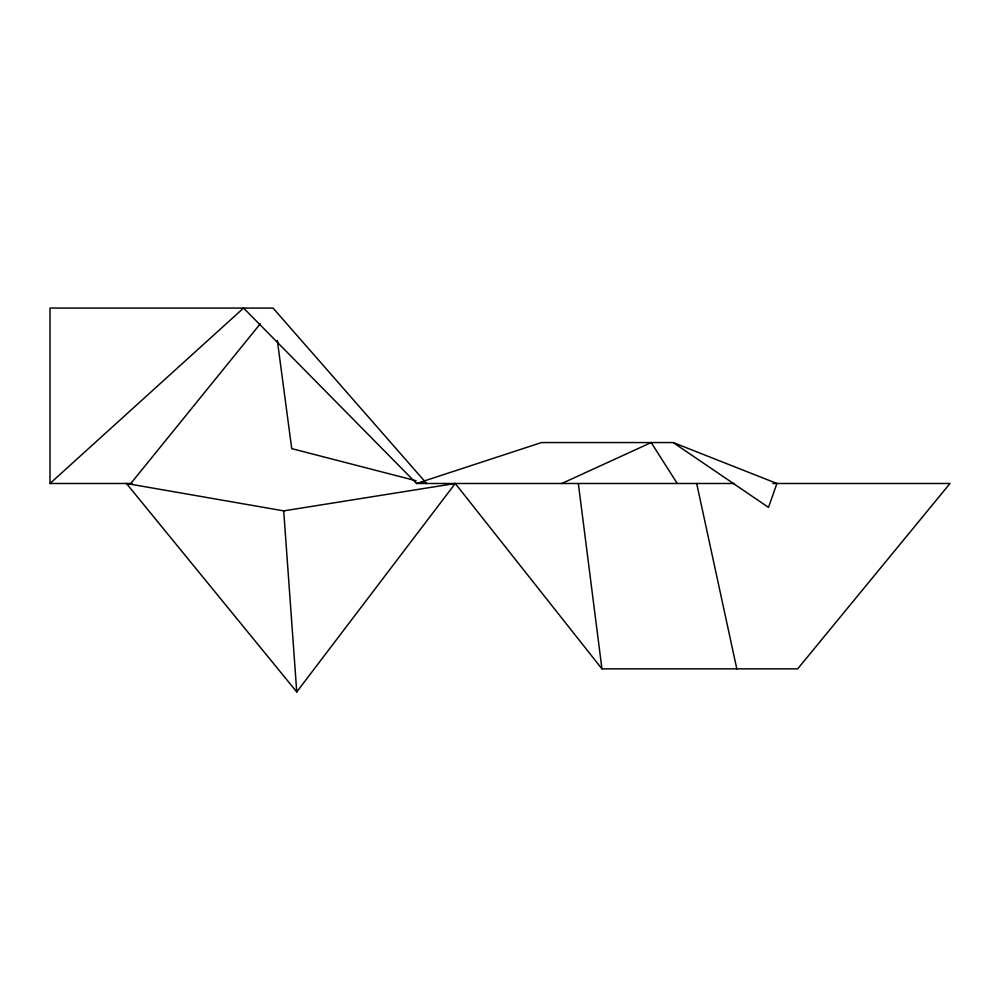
<?xml version="1.0" encoding="UTF-8"?>
<svg xmlns="http://www.w3.org/2000/svg" width="1000" height="1000" viewBox="0 0 1000 1000"><rect width="100%" height="100%" fill="white"/><g stroke="black" fill="none" stroke-linecap="round" stroke-linejoin="round"><path stroke-width="1.5" d="M455.25 483.488L283.712 510.875L126.438 483.488L296.75 691.938L455.25 483.488L601.938 668.85L797.675 668.85L950 483.488L772.85 483.488M130.787 483.488L260.287 323.787M422.137 482.325L426.625 483.488L273.038 308.062L50 308.062L50 483.488L243.575 308.062L416.525 483.488L733.988 483.488M561.8 483.488L651.188 442.562L677.262 483.488M416.525 483.488L541.487 442.562L673.213 442.562L776.912 483.488L768.512 507.388L673.213 442.562M50 483.488L132.137 483.488M416.138 480.775L291.725 448.625L277.35 340.5M696.675 483.488L736.812 668.85M578.337 483.488L601.938 668.85M283.712 510.875L296.75 691.938"/></g></svg>
